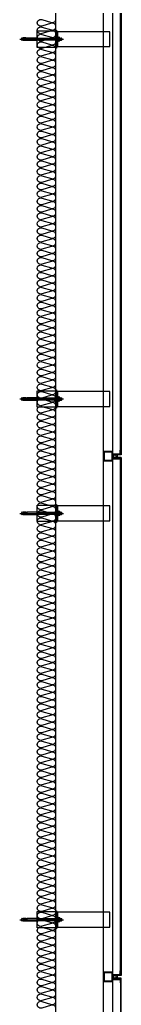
# Model space of a CAD drawing. Header units: millimetres. Extents: x 19868 to 801382, y -4805 to 85279.
# Drawn here: x 790194 to 790738, y 38176 to 43476 of the extents above; entities that cross this region are included whole.
import ezdxf

# ---------------------------------------------------------------- set-up
doc = ezdxf.new("R2010")
doc.units = ezdxf.units.MM
doc.header["$LTSCALE"] = 250
for name, color, linetype in [('A-ETC-8', 8, 'Continuous'), ('A-FIN', 6, 'Continuous'), ('ISL', 251, 'Continuous')]:
    doc.layers.add(name, color=color, linetype=linetype)

# ---------------------------------------------------------------- blocks, each defined once
blk = doc.blocks.new('A$C632c858f')
at = {"layer": 'A-ETC-8'}
blk.add_arc((-2.8, 0), 24, 341.8248, 18.1752, dxfattribs=at)
blk.add_ellipse((34, 0), major_axis=(7.59, 0), ratio=0.987937, dxfattribs=at)
blk = doc.blocks.new('A$Cae507117')
at = {"layer": 'A-ETC-8'}
for points in [[(-50, 0), (-50, -50), (0, -50), (0, 0)], [(-46.8, -3.2), (-46.8, -46.8), (-3.2, -46.8), (-3.2, -3.2)]]:
    blk.add_lwpolyline(points, close=True, dxfattribs=at)
blk = doc.blocks.new('너트 M12')
for p, q in [((-9, 0), (9, 0)), ((-9.5, -9), (-9.5, -0.5)), ((9, -9.5), (-9, -9.5)), ((0, -8.3), (0, -1.2)), ((9.5, -0.5), (9.5, -9))]:
    blk.add_line(p, q)
for centre, start, end in [((-9, -0.5), 90, 180), ((-9, -9), 180, 270), ((9, -0.5), 0, 90), ((9, -9), 270, 0)]:
    blk.add_arc(centre, 0.5, start, end)
at = {"extrusion": (0, 0, -1)}
for centre, major_axis, ratio, start_param, end_param in [((-4.8, -0.9), (-4.75, 0.31), 0.185359, -0.024388, 3.141593), ((4.8, -0.9), (4.75, 0.31), 0.185108, 3.141593, 6.30754), ((-4.8, -8.6), (4.75, 0.31), 0.187111, 0, 3.166211), ((4.8, -8.6), (-4.75, 0.31), 0.185991, 3.117121, 6.283185)]:
    blk.add_ellipse(centre, major_axis=major_axis, ratio=ratio, start_param=start_param, end_param=end_param, dxfattribs=at)
blk = doc.blocks.new('A$C5ebcaad0')
at = {"layer": 'A-ETC-8'}
for p, q in [((-449, -225), (-214, -225)), ((-439, -220.5), (-439, -229.5)), ((-437, -219), (-437.5, -219)), ((-437.5, -231), (-437, -231)), ((-426, -220.5), (-437, -219)), ((-437, -231), (-426, -229.5)), ((-431.6, -219.7), (-431.6, -221.5)), ((-431.6, -228.5), (-431.6, -230.2)), ((-431.1, -222.3), (-429.3, -223.5)), ((-431.1, -227.7), (-429.3, -226.5)), ((-415.6, -218.7), (-430.6, -218.7)), ((-430.6, -231.2), (-415.6, -231.2)), ((-421.1, -224), (-427.7, -224)), ((-421.1, -226), (-427.7, -226)), ((-426, -220.5), (-412, -220.5)), ((-426, -229.5), (-412, -229.5)), ((-420.6, -223.5), (-420.6, -223)), ((-420.6, -227), (-420.6, -226.5)), ((-416.6, -227), (-416.6, -223)), ((-415.6, -218.7), (-412.6, -218.7)), ((-415.6, -231.2), (-412.6, -231.2)), ((-412.6, -218.7), (-412.6, -231.2)), ((-412, -231), (-412, -219)), ((-409, -219), (-412, -219)), ((-412, -231), (-409, -231)), ((-409, -231), (-409, -219)), ((-355, -219), (-409, -219)), ((-409, -231), (-355, -231)), ((-355, -219), (-245.5, -219)), ((-245.5, -231), (-355, -231)), ((-234.2, -229.5), (-224, -229.5)), ((-234, -219), (-225.5, -219)), ((-234, -220.5), (-224, -220.5)), ((-234, -231), (-225.5, -231)), ((-225.5, -231), (-225.5, -219)), ((-224, -220.5), (-225.5, -219)), ((-224, -229.5), (-225.5, -231)), ((-224, -229.5), (-224, -220.5))]:
    blk.add_line(p, q, dxfattribs=at)
for points in [[(-255, -180.5), (-255, -269.5), (-355, -269.5), (-355, -180.5)], [(33.5, -185), (-251.5, -185), (-251.5, -265), (33.5, -265)], [(-251.5, -265), (-245.5, -265), (-245.5, -185), (-251.5, -185)], [(-245.5, -210), (-245.5, -240), (-243.5, -240), (-243.5, -210)]]:
    blk.add_lwpolyline(points, close=True, dxfattribs=at)
blk.add_lwpolyline([(-251.5, -177.5), (-251.5, -272.5, -0.414214), (-252.5, -273.5), (-255, -273.5), (-255, -176.5), (-252.5, -176.5, -0.414214)], format="xyb", close=True, dxfattribs=at)
for centre, radius, start, end in [((-437.5, -220.5), 1.5, 90, 180), ((-437.5, -229.5), 1.5, 180, 270), ((-430.6, -219.7), 1, 90, 180), ((-430.6, -221.5), 1, 180, 236.3099), ((-430.6, -228.5), 1, 123.6901, 180), ((-430.6, -230.2), 1, 180, 270), ((-427.7, -221), 3, 236.3099, 270), ((-427.7, -229), 3, 90, 123.6901), ((-421.1, -223.5), 0.5, 270, 0), ((-421.1, -226.5), 0.5, 0, 90), ((-418.6, -223), 2, 90, 180), ((-418.6, -227), 2, 180, 270), ((-418.6, -223), 2, 0, 90), ((-418.6, -227), 2, 270, 0)]:
    blk.add_arc(centre, radius, start, end, dxfattribs=at)
at = {"layer": 'A-ETC-8', "xscale": -1, "rotation": 90}
blk.add_blockref('너트 M12', (-243.5, -225), dxfattribs=at)

msp = doc.modelspace()

# ---------------------------------------------------------------- linework, layer by layer
at = {"layer": 'A-ETC-8'}
for p, q in [((790643.2, 35608.9), (790643.2, 76146.7)), ((790693.2, 35608.9), (790693.2, 76146.7))]:
    msp.add_line(p, q, dxfattribs=at)
at = {"layer": 'A-ETC-8', "elevation": 0}
for points in [[(790730.2, 41140.4), (790695.2, 41140.4), (790695.2, 41129.4), (790693.2, 41129.4), (790693.2, 41142.4), (790728.6, 41142.4, -0.226541), (790732.2, 41146.1), (790732.2, 41160.8), (790734.2, 41160.8), (790734.2, 41144.4, 0.414214)], [(790730.2, 41117.4), (790695.2, 41117.4), (790695.2, 41128.4), (790693.2, 41128.4), (790693.2, 41115.4), (790728.6, 41115.4, 0.226541), (790732.2, 41111.8), (790732.2, 41097.1), (790734.2, 41097.1), (790734.2, 41113.4, -0.414214)], [(790730.2, 38340.4), (790695.2, 38340.4), (790695.2, 38329.4), (790693.2, 38329.4), (790693.2, 38342.4), (790728.6, 38342.4, -0.226541), (790732.2, 38346.1), (790732.2, 38360.8), (790734.2, 38360.8), (790734.2, 38344.4, 0.414214)], [(790730.2, 38317.4), (790695.2, 38317.4), (790695.2, 38328.4), (790693.2, 38328.4), (790693.2, 38315.4), (790728.6, 38315.4, 0.226541), (790732.2, 38311.8), (790732.2, 38297.1), (790734.2, 38297.1), (790734.2, 38313.4, -0.414214)]]:
    msp.add_lwpolyline(points, format="xyb", close=True, dxfattribs=at)
at = {"layer": 'A-FIN'}
for points in [[(790738.2, 43671.4), (790738.2, 41136.4)], [(790734.2, 41140.4), (790734.2, 43667.4)], [(790738.2, 38321.4), (790738.2, 38321.4), (790697.2, 38321.4), (790697.2, 38317.4), (790734.2, 38317.4)], [(790697.2, 35587.9), (790697.2, 35583.9), (790738.2, 35583.9), (790738.2, 38317.4)], [(790734.2, 38317.4), (790734.2, 35587.9), (790697.2, 35587.9), (790697.2, 35587.9)], [(790738.2, 38317.4), (790738.2, 38321.4)]]:
    msp.add_lwpolyline(points, dxfattribs=at)
at = {"layer": 'A-FIN', "elevation": 0}
for points in [[(790738.2, 41136.4), (790697.2, 41136.4), (790697.2, 41140.4), (790734.2, 41140.4)], [(790738.2, 41121.4), (790738.2, 41121.4), (790697.2, 41121.4), (790697.2, 41117.4), (790734.2, 41117.4)], [(790734.2, 38340.4), (790734.2, 38340.4), (790734.2, 41117.4)], [(790738.2, 41121.4), (790738.2, 38336.4)], [(790738.2, 41117.4), (790738.2, 41121.4)], [(790738.2, 38336.4), (790697.2, 38336.4), (790697.2, 38340.4), (790734.2, 38340.4)]]:
    msp.add_lwpolyline(points, dxfattribs=at)
at = {"layer": 'ISL'}
msp.add_line((790388.2, 33878.9), (790388.2, 76128.9), dxfattribs=at)
msp.add_lwpolyline([(790388.2, 38159, 0.509267), (790364, 38176.6), (790312.4, 38161.3, -1.372593), (790312.4, 38196.6), (790364, 38181.3, 0.509267), (790388.2, 38199, 0.509267), (790364, 38216.6), (790312.4, 38201.3, -1.372593), (790312.4, 38236.6), (790364, 38221.3, 0.509267), (790388.2, 38239, 0.509267), (790364, 38256.6), (790312.4, 38241.3, -1.372593), (790312.4, 38276.6), (790364, 38261.3, 0.509267), (790388.2, 38279, 0.509267), (790364, 38296.6), (790312.4, 38281.3, -1.372593), (790312.4, 38316.6), (790364, 38301.3, 0.509267), (790388.2, 38319, 0.509267), (790364, 38336.6), (790312.4, 38321.3, -1.372593), (790312.4, 38356.6), (790364, 38341.3, 0.509267), (790388.2, 38359, 0.509267), (790364, 38376.6), (790312.4, 38361.3, -1.372593), (790312.4, 38396.6), (790364, 38381.3, 0.509267), (790388.2, 38399, 0.509267), (790364, 38416.6), (790312.4, 38401.3, -1.372593), (790312.4, 38436.6), (790364, 38421.3, 0.509267), (790388.2, 38439, 0.509267), (790364, 38456.6), (790312.4, 38441.3, -1.372593), (790312.4, 38476.6), (790364, 38461.3, 0.509267), (790388.2, 38479, 0.509267), (790364, 38496.6), (790312.4, 38481.3, -1.372593), (790312.4, 38516.6), (790364, 38501.3, 0.509267), (790388.2, 38519, 0.509267), (790364, 38536.6), (790312.4, 38521.3, -1.372593), (790312.4, 38556.6), (790364, 38541.3, 0.509267), (790388.2, 38559, 0.509267), (790364, 38576.6), (790312.4, 38561.3, -1.372593), (790312.4, 38596.6), (790364, 38581.3, 0.509267), (790388.2, 38599, 0.509267), (790364, 38616.6), (790312.4, 38601.3, -1.372593), (790312.4, 38636.6), (790364, 38621.3, 0.509267), (790388.2, 38639, 0.509267), (790364, 38656.6), (790312.4, 38641.3, -1.372593), (790312.4, 38676.6), (790364, 38661.3, 0.509267), (790388.2, 38679, 0.509267), (790364, 38696.6), (790312.4, 38681.3, -1.372593), (790312.4, 38716.6), (790364, 38701.3, 0.509267), (790388.2, 38719, 0.509267), (790364, 38736.6), (790312.4, 38721.3, -1.372593), (790312.4, 38756.6), (790364, 38741.3, 0.509267), (790388.2, 38759, 0.509267), (790364, 38776.6), (790312.4, 38761.3, -1.372593), (790312.4, 38796.6), (790364, 38781.3, 0.509267), (790388.2, 38799, 0.509267), (790364, 38816.6), (790312.4, 38801.3, -1.372593), (790312.4, 38836.6), (790364, 38821.3, 0.509267), (790388.2, 38839, 0.509267), (790364, 38856.6), (790312.4, 38841.3, -1.372593), (790312.4, 38876.6), (790364, 38861.3, 0.509267), (790388.2, 38879, 0.509267), (790364, 38896.6), (790312.4, 38881.3, -1.372593), (790312.4, 38916.6), (790364, 38901.3, 0.509267), (790388.2, 38919, 0.509267), (790364, 38936.6), (790312.4, 38921.3, -1.372593), (790312.4, 38956.6), (790364, 38941.3, 0.509267), (790388.2, 38959, 0.509267), (790364, 38976.6), (790312.4, 38961.3, -1.372593), (790312.4, 38996.6), (790364, 38981.3, 0.509267), (790388.2, 38999, 0.509267), (790364, 39016.6), (790312.4, 39001.3, -1.372593), (790312.4, 39036.6), (790364, 39021.3, 0.509267), (790388.2, 39039, 0.509267), (790364, 39056.6), (790312.4, 39041.3, -1.372593), (790312.4, 39076.6), (790364, 39061.3, 0.509267), (790388.2, 39079, 0.509267), (790364, 39096.6), (790312.4, 39081.3, -1.372593), (790312.4, 39116.6), (790364, 39101.3, 0.509267), (790388.2, 39119, 0.509267), (790364, 39136.6), (790312.4, 39121.3, -1.372593), (790312.4, 39156.6), (790364, 39141.3, 0.509267), (790388.2, 39159, 0.509267), (790364, 39176.6), (790312.4, 39161.3, -1.372593), (790312.4, 39196.6), (790364, 39181.3, 0.509267), (790388.2, 39199, 0.509267), (790364, 39216.6), (790312.4, 39201.3, -1.372593), (790312.4, 39236.6), (790364, 39221.3, 0.509267), (790388.2, 39239, 0.509267), (790364, 39256.6), (790312.4, 39241.3, -1.372593), (790312.4, 39276.6), (790364, 39261.3, 0.509267), (790388.2, 39279, 0.509267), (790364, 39296.6), (790312.4, 39281.3, -1.372593), (790312.4, 39316.6), (790364, 39301.3, 0.509267), (790388.2, 39319, 0.509267), (790364, 39336.6), (790312.4, 39321.3, -1.372593), (790312.4, 39356.6), (790364, 39341.3, 0.509267), (790388.2, 39359, 0.509267), (790364, 39376.6), (790312.4, 39361.3, -1.372593), (790312.4, 39396.6), (790364, 39381.3, 0.509267), (790388.2, 39399, 0.509267), (790364, 39416.6), (790312.4, 39401.3, -1.372593), (790312.4, 39436.6), (790364, 39421.3, 0.509267), (790388.2, 39439, 0.509267), (790364, 39456.6), (790312.4, 39441.3, -1.372593), (790312.4, 39476.6), (790364, 39461.3, 0.509267), (790388.2, 39479, 0.509267), (790364, 39496.6), (790312.4, 39481.3, -1.372593), (790312.4, 39516.6), (790364, 39501.3, 0.509267), (790388.2, 39519, 0.509267), (790364, 39536.6), (790312.4, 39521.3, -1.372593), (790312.4, 39556.6), (790364, 39541.3, 0.509267), (790388.2, 39559, 0.509267), (790364, 39576.6), (790312.4, 39561.3, -1.372593), (790312.4, 39596.6), (790364, 39581.3, 0.509267), (790388.2, 39599, 0.509267), (790364, 39616.6), (790312.4, 39601.3, -1.372593), (790312.4, 39636.6), (790364, 39621.3, 0.509267), (790388.2, 39639, 0.509267), (790364, 39656.6), (790312.4, 39641.3, -1.372593), (790312.4, 39676.6), (790364, 39661.3, 0.509267), (790388.2, 39679, 0.509267), (790364, 39696.6), (790312.4, 39681.3, -1.372593), (790312.4, 39716.6), (790364, 39701.3, 0.509267), (790388.2, 39719, 0.509267), (790364, 39736.6), (790312.4, 39721.3, -1.372593), (790312.4, 39756.6), (790364, 39741.3, 0.509267), (790388.2, 39759, 0.509267), (790364, 39776.6), (790312.4, 39761.3, -1.372593), (790312.4, 39796.6), (790364, 39781.3, 0.509267), (790388.2, 39799, 0.509267), (790364, 39816.6), (790312.4, 39801.3, -1.372593), (790312.4, 39836.6), (790364, 39821.3, 0.509267), (790388.2, 39839, 0.509267), (790364, 39856.6), (790312.4, 39841.3, -1.372593), (790312.4, 39876.6), (790364, 39861.3, 0.509267), (790388.2, 39879, 0.509267), (790364, 39896.6), (790312.4, 39881.3, -1.372593), (790312.4, 39916.6), (790364, 39901.3, 0.509267), (790388.2, 39919, 0.509267), (790364, 39936.6), (790312.4, 39921.3, -1.372593), (790312.4, 39956.6), (790364, 39941.3, 0.509267), (790388.2, 39959, 0.509267), (790364, 39976.6), (790312.4, 39961.3, -1.372593), (790312.4, 39996.6), (790364, 39981.3, 0.509267), (790388.2, 39999, 0.509267), (790364, 40016.6), (790312.4, 40001.3, -1.372593), (790312.4, 40036.6), (790364, 40021.3, 0.509267), (790388.2, 40039, 0.509267), (790364, 40056.6), (790312.4, 40041.3, -1.372593), (790312.4, 40076.6), (790364, 40061.3, 0.509267), (790388.2, 40079, 0.509267), (790364, 40096.6), (790312.4, 40081.3, -1.372593), (790312.4, 40116.6), (790364, 40101.3, 0.509267), (790388.2, 40119, 0.509267), (790364, 40136.6), (790312.4, 40121.3, -1.372593), (790312.4, 40156.6), (790364, 40141.3, 0.509267), (790388.2, 40159, 0.509267), (790364, 40176.6), (790312.4, 40161.3, -1.372593), (790312.4, 40196.6), (790364, 40181.3, 0.509267), (790388.2, 40199, 0.509267), (790364, 40216.6), (790312.4, 40201.3, -1.372593), (790312.4, 40236.6), (790364, 40221.3, 0.509267), (790388.2, 40239, 0.509267), (790364, 40256.6), (790312.4, 40241.3, -1.372593), (790312.4, 40276.6), (790364, 40261.3, 0.509267), (790388.2, 40279, 0.509267), (790364, 40296.6), (790312.4, 40281.3, -1.372593), (790312.4, 40316.6), (790364, 40301.3, 0.509267), (790388.2, 40319, 0.509267), (790364, 40336.6), (790312.4, 40321.3, -1.372593), (790312.4, 40356.6), (790364, 40341.3, 0.509267), (790388.2, 40359, 0.509267), (790364, 40376.6), (790312.4, 40361.3, -1.372593), (790312.4, 40396.6), (790364, 40381.3, 0.509267), (790388.2, 40399, 0.509267), (790364, 40416.6), (790312.4, 40401.3, -1.372593), (790312.4, 40436.6), (790364, 40421.3, 0.509267), (790388.2, 40439, 0.509267), (790364, 40456.6), (790312.4, 40441.3, -1.372593), (790312.4, 40476.6), (790364, 40461.3, 0.509267), (790388.2, 40479, 0.509267), (790364, 40496.6), (790312.4, 40481.3, -1.372593), (790312.4, 40516.6), (790364, 40501.3, 0.509267), (790388.2, 40519, 0.509267), (790364, 40536.6), (790312.4, 40521.3, -1.372593), (790312.4, 40556.6), (790364, 40541.3, 0.509267), (790388.2, 40559, 0.509267), (790364, 40576.6), (790312.4, 40561.3, -1.372593), (790312.4, 40596.6), (790364, 40581.3, 0.509267), (790388.2, 40599, 0.509267), (790364, 40616.6), (790312.4, 40601.3, -1.372593), (790312.4, 40636.6), (790364, 40621.3, 0.509267), (790388.2, 40639, 0.509267), (790364, 40656.6), (790312.4, 40641.3, -1.372593), (790312.4, 40676.6), (790364, 40661.3, 0.509267), (790388.2, 40679, 0.509267), (790364, 40696.6), (790312.4, 40681.3, -1.372593), (790312.4, 40716.6), (790364, 40701.3, 0.509267), (790388.2, 40719, 0.509267), (790364, 40736.6), (790312.4, 40721.3, -1.372593), (790312.4, 40756.6), (790364, 40741.3, 0.509267), (790388.2, 40759, 0.509267), (790364, 40776.6), (790312.4, 40761.3, -1.372593), (790312.4, 40796.6), (790364, 40781.3, 0.509267), (790388.2, 40799, 0.509267), (790364, 40816.6), (790312.4, 40801.3, -1.372593), (790312.4, 40836.6), (790364, 40821.3, 0.509267), (790388.2, 40839, 0.509267), (790364, 40856.6), (790312.4, 40841.3, -1.372593), (790312.4, 40876.6), (790364, 40861.3, 0.509267), (790388.2, 40879, 0.509267), (790364, 40896.6), (790312.4, 40881.3, -1.372593), (790312.4, 40916.6), (790364, 40901.3, 0.509267), (790388.2, 40919, 0.509267), (790364, 40936.6), (790312.4, 40921.3, -1.372593), (790312.4, 40956.6), (790364, 40941.3, 0.509267), (790388.2, 40959, 0.509267), (790364, 40976.6), (790312.4, 40961.3, -1.372593), (790312.4, 40996.6), (790364, 40981.3, 0.509267), (790388.2, 40999, 0.509267), (790364, 41016.6), (790312.4, 41001.3, -1.372593), (790312.4, 41036.6), (790364, 41021.3, 0.509267), (790388.2, 41039, 0.509267), (790364, 41056.6), (790312.4, 41041.3, -1.372593), (790312.4, 41076.6), (790364, 41061.3, 0.509267), (790388.2, 41079, 0.509267), (790364, 41096.6), (790312.4, 41081.3, -1.372593), (790312.4, 41116.6), (790364, 41101.3, 0.509267), (790388.2, 41119, 0.509267), (790364, 41136.6), (790312.4, 41121.3, -1.372593), (790312.4, 41156.6), (790364, 41141.3, 0.509267), (790388.2, 41159, 0.509267), (790364, 41176.6), (790312.4, 41161.3, -1.372593), (790312.4, 41196.6), (790364, 41181.3, 0.509267), (790388.2, 41199, 0.509267), (790364, 41216.6), (790312.4, 41201.3, -1.372593), (790312.4, 41236.6), (790364, 41221.3, 0.509267), (790388.2, 41239, 0.509267), (790364, 41256.6), (790312.4, 41241.3, -1.372593), (790312.4, 41276.6), (790364, 41261.3, 0.509267), (790388.2, 41279, 0.509267), (790364, 41296.6), (790312.4, 41281.3, -1.372593), (790312.4, 41316.6), (790364, 41301.3, 0.509267), (790388.2, 41319, 0.509267), (790364, 41336.6), (790312.4, 41321.3, -1.372593), (790312.4, 41356.6), (790364, 41341.3, 0.509267), (790388.2, 41359, 0.509267), (790364, 41376.6), (790312.4, 41361.3, -1.372593), (790312.4, 41396.6), (790364, 41381.3, 0.509267), (790388.2, 41399, 0.509267), (790364, 41416.6), (790312.4, 41401.3, -1.372593), (790312.4, 41436.6), (790364, 41421.3, 0.509267), (790388.2, 41439, 0.509267), (790364, 41456.6), (790312.4, 41441.3, -1.372593), (790312.4, 41476.6), (790364, 41461.3, 0.509267), (790388.2, 41479, 0.509267), (790364, 41496.6), (790312.4, 41481.3, -1.372593), (790312.4, 41516.6), (790364, 41501.3, 0.509267), (790388.2, 41519, 0.509267), (790364, 41536.6), (790312.4, 41521.3, -1.372593), (790312.4, 41556.6), (790364, 41541.3, 0.509267), (790388.2, 41559, 0.509267), (790364, 41576.6), (790312.4, 41561.3, -1.372593), (790312.4, 41596.6), (790364, 41581.3, 0.509267), (790388.2, 41599, 0.509267), (790364, 41616.6), (790312.4, 41601.3, -1.372593), (790312.4, 41636.6), (790364, 41621.3, 0.509267), (790388.2, 41639, 0.509267), (790364, 41656.6), (790312.4, 41641.3, -1.372593), (790312.4, 41676.6), (790364, 41661.3, 0.509267), (790388.2, 41679, 0.509267), (790364, 41696.6), (790312.4, 41681.3, -1.372593), (790312.4, 41716.6), (790364, 41701.3, 0.509267), (790388.2, 41719, 0.509267), (790364, 41736.6), (790312.4, 41721.3, -1.372593), (790312.4, 41756.6), (790364, 41741.3, 0.509267), (790388.2, 41759, 0.509267), (790364, 41776.6), (790312.4, 41761.3, -1.372593), (790312.4, 41796.6), (790364, 41781.3, 0.509267), (790388.2, 41799, 0.509267), (790364, 41816.6), (790312.4, 41801.3, -1.372593), (790312.4, 41836.6), (790364, 41821.3, 0.509267), (790388.2, 41839, 0.509267), (790364, 41856.6), (790312.4, 41841.3, -1.372593), (790312.4, 41876.6), (790364, 41861.3, 0.509267), (790388.2, 41879, 0.509267), (790364, 41896.6), (790312.4, 41881.3, -1.372593), (790312.4, 41916.6), (790364, 41901.3, 0.509267), (790388.2, 41919, 0.509267), (790364, 41936.6), (790312.4, 41921.3, -1.372593), (790312.4, 41956.6), (790364, 41941.3, 0.509267), (790388.2, 41959, 0.509267), (790364, 41976.6), (790312.4, 41961.3, -1.372593), (790312.4, 41996.6), (790364, 41981.3, 0.509267), (790388.2, 41999, 0.509267), (790364, 42016.6), (790312.4, 42001.3, -1.372593), (790312.4, 42036.6), (790364, 42021.3, 0.509267), (790388.2, 42039, 0.509267), (790364, 42056.6), (790312.4, 42041.3, -1.372593), (790312.4, 42076.6), (790364, 42061.3, 0.509267), (790388.2, 42079, 0.509267), (790364, 42096.6), (790312.4, 42081.3, -1.372593), (790312.4, 42116.6), (790364, 42101.3, 0.509267), (790388.2, 42119, 0.509267), (790364, 42136.6), (790312.4, 42121.3, -1.372593), (790312.4, 42156.6), (790364, 42141.3, 0.509267), (790388.2, 42159, 0.509267), (790364, 42176.6), (790312.4, 42161.3, -1.372593), (790312.4, 42196.6), (790364, 42181.3, 0.509267), (790388.2, 42199, 0.509267), (790364, 42216.6), (790312.4, 42201.3, -1.372593), (790312.4, 42236.6), (790364, 42221.3, 0.509267), (790388.2, 42239, 0.509267), (790364, 42256.6), (790312.4, 42241.3, -1.372593), (790312.4, 42276.6), (790364, 42261.3, 0.509267), (790388.2, 42279, 0.509267), (790364, 42296.6), (790312.4, 42281.3, -1.372593), (790312.4, 42316.6), (790364, 42301.3, 0.509267), (790388.2, 42319, 0.509267), (790364, 42336.6), (790312.4, 42321.3, -1.372593), (790312.4, 42356.6), (790364, 42341.3, 0.509267), (790388.2, 42359, 0.509267), (790364, 42376.6), (790312.4, 42361.3, -1.372593), (790312.4, 42396.6), (790364, 42381.3, 0.509267), (790388.2, 42399, 0.509267), (790364, 42416.6), (790312.4, 42401.3, -1.372593), (790312.4, 42436.6), (790364, 42421.3, 0.509267), (790388.2, 42439, 0.509267), (790364, 42456.6), (790312.4, 42441.3, -1.372593), (790312.4, 42476.6), (790364, 42461.3, 0.509267), (790388.2, 42479, 0.509267), (790364, 42496.6), (790312.4, 42481.3, -1.372593), (790312.4, 42516.6), (790364, 42501.3, 0.509267), (790388.2, 42519, 0.509267), (790364, 42536.6), (790312.4, 42521.3, -1.372593), (790312.4, 42556.6), (790364, 42541.3, 0.509267), (790388.2, 42559, 0.509267), (790364, 42576.6), (790312.4, 42561.3, -1.372593), (790312.4, 42596.6), (790364, 42581.3, 0.509267), (790388.2, 42599, 0.509267), (790364, 42616.6), (790312.4, 42601.3, -1.372593), (790312.4, 42636.6), (790364, 42621.3, 0.509267), (790388.2, 42639, 0.509267), (790364, 42656.6), (790312.4, 42641.3, -1.372593), (790312.4, 42676.6), (790364, 42661.3, 0.509267), (790388.2, 42679, 0.509267), (790364, 42696.6), (790312.4, 42681.3, -1.372593), (790312.4, 42716.6), (790364, 42701.3, 0.509267), (790388.2, 42719, 0.509267), (790364, 42736.6), (790312.4, 42721.3, -1.372593), (790312.4, 42756.6), (790364, 42741.3, 0.509267), (790388.2, 42759, 0.509267), (790364, 42776.6), (790312.4, 42761.3, -1.372593), (790312.4, 42796.6), (790364, 42781.3, 0.509267), (790388.2, 42799, 0.509267), (790364, 42816.6), (790312.4, 42801.3, -1.372593), (790312.4, 42836.6), (790364, 42821.3, 0.509267), (790388.2, 42839, 0.509267), (790364, 42856.6), (790312.4, 42841.3, -1.372593), (790312.4, 42876.6), (790364, 42861.3, 0.509267), (790388.2, 42879, 0.509267), (790364, 42896.6), (790312.4, 42881.3, -1.372593), (790312.4, 42916.6), (790364, 42901.3, 0.509267), (790388.2, 42919, 0.509267), (790364, 42936.6), (790312.4, 42921.3, -1.372593), (790312.4, 42956.6), (790364, 42941.3, 0.509267), (790388.2, 42959, 0.509267), (790364, 42976.6), (790312.4, 42961.3, -1.372593), (790312.4, 42996.6), (790364, 42981.3, 0.509267), (790388.2, 42999, 0.509267), (790364, 43016.6), (790312.4, 43001.3, -1.372593), (790312.4, 43036.6), (790364, 43021.3, 0.509267), (790388.2, 43039, 0.509267), (790364, 43056.6), (790312.4, 43041.3, -1.372593), (790312.4, 43076.6), (790364, 43061.3, 0.509267), (790388.2, 43079, 0.509267), (790364, 43096.6), (790312.4, 43081.3, -1.372593), (790312.4, 43116.6), (790364, 43101.3, 0.509267), (790388.2, 43119, 0.509267), (790364, 43136.6), (790312.4, 43121.3, -1.372593), (790312.4, 43156.6), (790364, 43141.3, 0.509267), (790388.2, 43159, 0.509267), (790364, 43176.6), (790312.4, 43161.3, -1.372593), (790312.4, 43196.6), (790364, 43181.3, 0.509267), (790388.2, 43199, 0.509267), (790364, 43216.6), (790312.4, 43201.3, -1.372593), (790312.4, 43236.6), (790364, 43221.3, 0.509267), (790388.2, 43239, 0.509267), (790364, 43256.6), (790312.4, 43241.3, -1.372593), (790312.4, 43276.6), (790364, 43261.3, 0.509267), (790388.2, 43279, 0.509267), (790364, 43296.6), (790312.4, 43281.3, -1.372593), (790312.4, 43316.6), (790364, 43301.3, 0.509267), (790388.2, 43319, 0.509267), (790364, 43336.6), (790312.4, 43321.3, -1.372593), (790312.4, 43356.6), (790364, 43341.3, 0.509267), (790388.2, 43359, 0.509267), (790364, 43376.6), (790312.4, 43361.3, -1.372593), (790312.4, 43396.6), (790364, 43381.3, 0.509267), (790388.2, 43399, 0.509267), (790364, 43416.6), (790312.4, 43401.3, -1.372593), (790312.4, 43436.6), (790364, 43421.3, 0.509267), (790388.2, 43439, 0.509267), (790364, 43456.6), (790312.4, 43441.3, -1.372593), (790312.4, 43476.6), (790364, 43461.3, 0.509267), (790388.2, 43479, 0.509267)], format="xyb", dxfattribs=at)

# ---------------------------------------------------------------- block references
at = {"layer": 'A-ETC-8'}
for p in [(790643.2, 43596.4, 0), (790643.2, 41661.4, 0), (790643.2, 41046.4, 0), (790643.2, 38861.4, 0)]:
    msp.add_blockref('A$C5ebcaad0', p, dxfattribs=at)
at = {"layer": 'A-ETC-8', "rotation": 180}
for name, p in [('A$Cae507117', (790643.2, 41103.9, 0)), ('A$C632c858f', (790738.2, 41128.9, 0)), ('A$Cae507117', (790643.2, 38303.9, 0)), ('A$C632c858f', (790738.2, 38328.9, 0))]:
    msp.add_blockref(name, p, dxfattribs=at)

doc.saveas('drawing.dxf')
